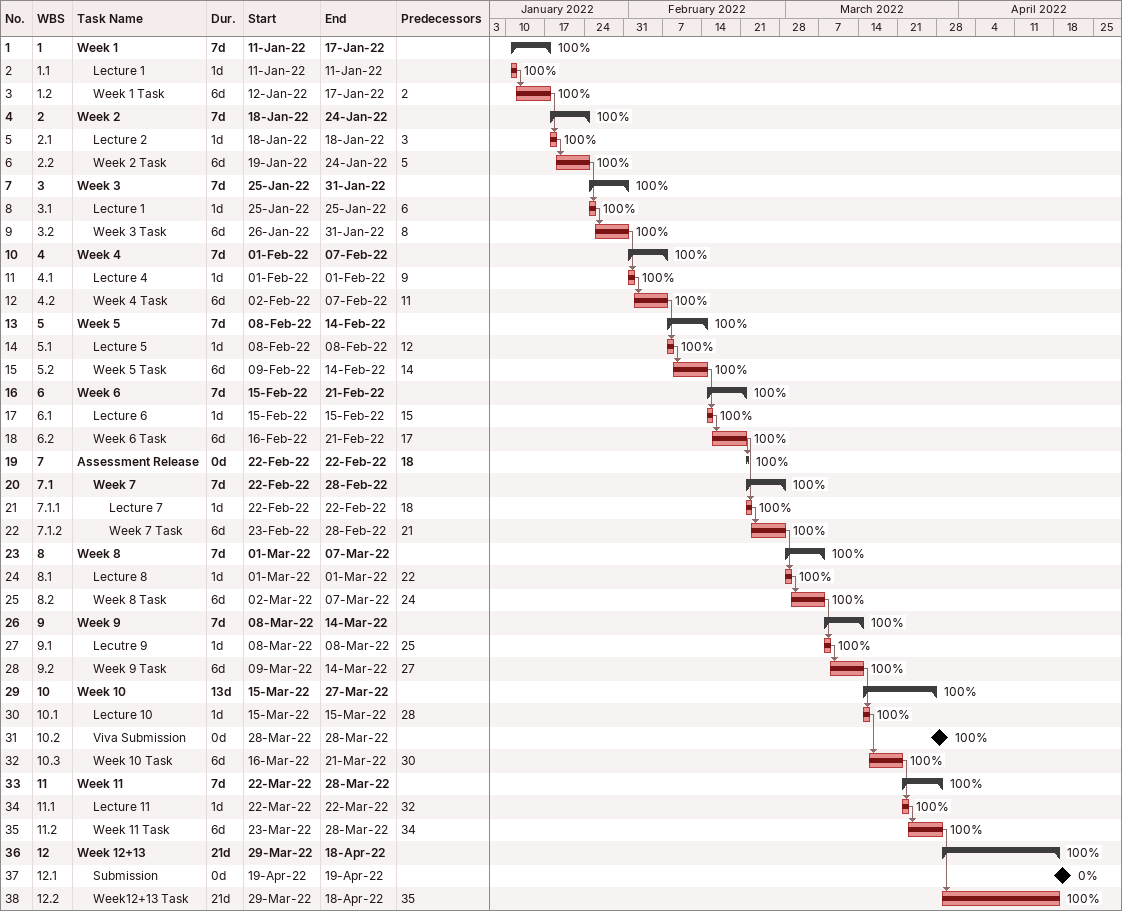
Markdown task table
| ID | WBS | Task | Duration | Start | Finish | Predecessors | % complete |
|---|---|---|---|---|---|---|---|
| 1 | 1 | **Week 1** | 7d | 2022-01-11 | 2022-01-17 |  | 100 |
| 2 | 1.1 | Lecture 1 | 1d | 2022-01-11 | 2022-01-11 |  | 100 |
| 3 | 1.2 | Week 1 Task | 6d | 2022-01-12 | 2022-01-17 | 2 | 100 |
| 4 | 2 | **Week 2** | 7d | 2022-01-18 | 2022-01-24 |  | 100 |
| 5 | 2.1 | Lecture 2 | 1d | 2022-01-18 | 2022-01-18 | 3 | 100 |
| 6 | 2.2 | Week 2 Task | 6d | 2022-01-19 | 2022-01-24 | 5 | 100 |
| 7 | 3 | **Week 3** | 7d | 2022-01-25 | 2022-01-31 |  | 100 |
| 8 | 3.1 | Lecture 1 | 1d | 2022-01-25 | 2022-01-25 | 6 | 100 |
| 9 | 3.2 | Week 3 Task | 6d | 2022-01-26 | 2022-01-31 | 8 | 100 |
| 10 | 4 | **Week 4** | 7d | 2022-02-01 | 2022-02-07 |  | 100 |
| 11 | 4.1 | Lecture 4 | 1d | 2022-02-01 | 2022-02-01 | 9 | 100 |
| 12 | 4.2 | Week 4 Task | 6d | 2022-02-02 | 2022-02-07 | 11 | 100 |
| 13 | 5 | **Week 5** | 7d | 2022-02-08 | 2022-02-14 |  | 100 |
| 14 | 5.1 | Lecture 5 | 1d | 2022-02-08 | 2022-02-08 | 12 | 100 |
| 15 | 5.2 | Week 5 Task | 6d | 2022-02-09 | 2022-02-14 | 14 | 100 |
| 16 | 6 | **Week 6** | 7d | 2022-02-15 | 2022-02-21 |  | 100 |
| 17 | 6.1 | Lecture 6 | 1d | 2022-02-15 | 2022-02-15 | 15 | 100 |
| 18 | 6.2 | Week 6 Task | 6d | 2022-02-16 | 2022-02-21 | 17 | 100 |
| 19 | 7 | **Assessment Release** | 0d | 2022-02-22 | 2022-02-22 | 18 | 100 |
| 20 | 7.1 | **Week 7** | 7d | 2022-02-22 | 2022-02-28 |  | 100 |
| 21 | 7.1.1 | Lecture 7 | 1d | 2022-02-22 | 2022-02-22 | 18 | 100 |
| 22 | 7.1.2 | Week 7 Task | 6d | 2022-02-23 | 2022-02-28 | 21 | 100 |
| 23 | 8 | **Week 8** | 7d | 2022-03-01 | 2022-03-07 |  | 100 |
| 24 | 8.1 | Lecture 8 | 1d | 2022-03-01 | 2022-03-01 | 22 | 100 |
| 25 | 8.2 | Week 8 Task | 6d | 2022-03-02 | 2022-03-07 | 24 | 100 |
| 26 | 9 | **Week 9** | 7d | 2022-03-08 | 2022-03-14 |  | 100 |
| 27 | 9.1 | Lecutre 9 | 1d | 2022-03-08 | 2022-03-08 | 25 | 100 |
| 28 | 9.2 | Week 9 Task | 6d | 2022-03-09 | 2022-03-14 | 27 | 100 |
| 29 | 10 | **Week 10** | 13d | 2022-03-15 | 2022-03-27 |  | 100 |
| 30 | 10.1 | Lecture 10 | 1d | 2022-03-15 | 2022-03-15 | 28 | 100 |
| 31 | 10.2 | Viva Submission | 0d | 2022-03-28 | 2022-03-28 |  | 100 |
| 32 | 10.3 | Week 10 Task | 6d | 2022-03-16 | 2022-03-21 | 30 | 100 |
| 33 | 11 | **Week 11** | 7d | 2022-03-22 | 2022-03-28 |  | 100 |
| 34 | 11.1 | Lecture 11 | 1d | 2022-03-22 | 2022-03-22 | 32 | 100 |
| 35 | 11.2 | Week 11 Task | 6d | 2022-03-23 | 2022-03-28 | 34 | 100 |
| 36 | 12 | **Week 12+13** | 21d | 2022-03-29 | 2022-04-18 |  | 100 |
| 37 | 12.1 | Submission | 0d | 2022-04-19 | 2022-04-19 |  | 0 |
| 38 | 12.2 | Week12+13 Task | 21d | 2022-03-29 | 2022-04-18 | 35 | 100 |
